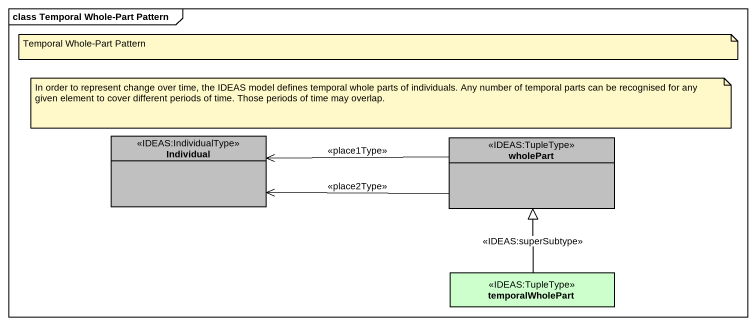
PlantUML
@startuml
mainframe class Temporal Whole-Part Pattern
hide circle
hide empty members
class Individual <<IDEAS:IndividualType>> #C0C0C0
class wholePart <<IDEAS:TupleType>> #C0C0C0
class temporalWholePart <<IDEAS:TupleType>> #CCFFCC
wholePart -left-> Individual : <<place1Type>>
wholePart -left-> Individual : <<place2Type>>
temporalWholePart -up-|> wholePart : <<IDEAS:superSubtype>>
note as N1
  Temporal Whole-Part Pattern
end note
note as N2
  In order to represent change over time, the IDEAS model defines temporal whole parts of individuals. Any number of temporal parts can be recognised for any given element to cover different periods of time. Those periods of time may overlap.
end note
@enduml
